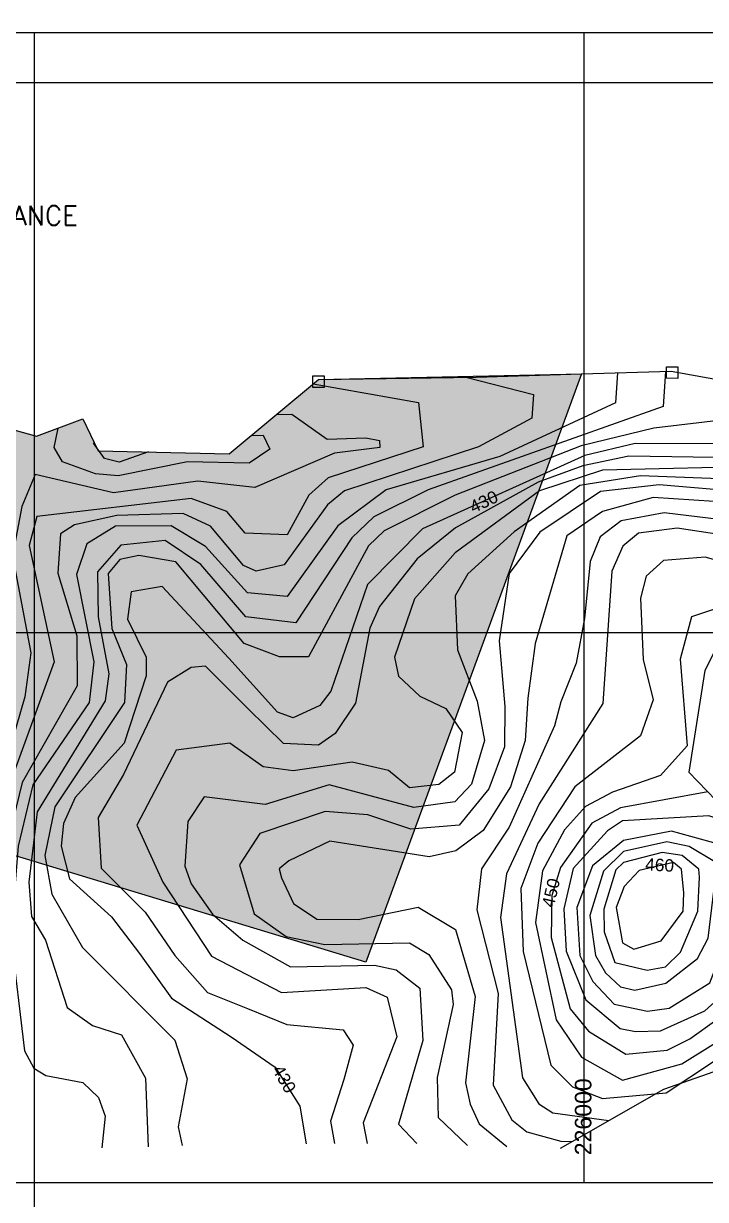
# Model space of a CAD drawing. Header units: metres. Extents: x 218545 to 227455, y 1543467 to 1556082.
# Drawn here: x 224981 to 226221, y 1548669 to 1550808 of the extents above; entities that cross this region are included whole.
import ezdxf

# ---------------------------------------------------------------- set-up
doc = ezdxf.new("R2010")
doc.units = ezdxf.units.M
doc.header["$MEASUREMENT"] = 0
for name, color, linetype in [('10 M CONTOUR', 20, 'Continuous'), ('2 M CONTOUR', 33, 'Continuous'), ('CONTEXT', 200, 'Continuous'), ('GRID', 250, 'Continuous'), ('IMAGE', 7, 'Continuous'), ('STONES', 5, 'Continuous'), ('SUB STATION', 92, 'Continuous'), ('VILLAGE BOUNDARY', 6, 'Continuous')]:
    doc.layers.add(name, color=color, linetype=linetype)
doc.layers.add('AGRICULTURAL UNIVERSITY', color=7, linetype='Continuous', true_color=0xdfb3ff)
doc.styles.add('ROMANS', font='romans')
doc.styles.get("Standard").update_dxf_attribs({"font": 'arial.ttf'})

msp = doc.modelspace()

# ---------------------------------------------------------------- hatches: boundary and pattern name
at = {"layer": 'AGRICULTURAL UNIVERSITY'}
h = msp.add_hatch(color=256, dxfattribs=at)
h.dxf.hatch_style = 1
h.paths.add_polyline_path([(224318.05295, 1550007.2974), (224323.21959, 1550005.73319), (224339.28366, 1550007.23778), (224348.31961, 1550018.77313), (224371.41166, 1550019.27468), (224381.95365, 1550013.25626), (224409.88247, 1550019.2681), (224421.3582, 1550018.27109), (224445.30726, 1550011.2924), (224457.28192, 1550022.25893), (224456.78298, 1550032.72705), (224467.26072, 1550032.72705), (224479.73418, 1550020.26504), (224489.21404, 1550018.76956), (224504.1823, 1550021.26199), (224512.6643, 1550021.26199), (224526.13576, 1550017.77262), (224541.60283, 1550014.78172), (224551.08269, 1550020.26504), (224559.06575, 1550032.22858), (224567.04882, 1550041.20122), (224575.53081, 1550041.69969), (224583.51388, 1550034.72094), (224592.99374, 1550024.75136), (224629.91533, 1550025.74831), (224639.89413, 1550036.7149), (224644.38466, 1550059.64496), (224651.13118, 1550122.62526), (224657.08197, 1550157.30622), (224663.03288, 1550174.64672), (224661.54518, 1550195.45531), (224662.04099, 1550210.31859), (224668.98366, 1550226.17273), (224677.60626, 1550246.01994), (224691.40679, 1550275.56532), (224696.33551, 1550298.21682), (224696.33551, 1550319.391), (224703.72872, 1550344.99696), (224716.54348, 1550388.3302), (224734.59702, 1550429.34077), (224748.42977, 1550453.95461), (224750.70091, 1550462.33937), (224749.72424, 1550466.1419), (224862.5217, 1550457.87714), (224458.19331, 1550628.2361), (224388.32401, 1550464.66833), (224421.34014, 1550454.23287), (224420.40578, 1550418.15116), (224420.95624, 1550363.39116), (224468.29732, 1550338.18762), (224490.68118, 1550319.25765), (224457.23409, 1550196.0723), (224401.77401, 1550223.44981), (224378.19042, 1550214.96498), (224350.87333, 1550242.72386), (224298.08116, 1550268.28642)])
h.paths.add_polyline_path([(224824.30944, 1549358.41071), (224819.38692, 1549338.73877), (225603.65371, 1549101.04539), (225995.87307, 1550170.67531), (225517.24849, 1550160.42817), (225354.61474, 1550025.22241), (225116.27698, 1550030.77146), (225088.46519, 1550088.49211), (225004.08419, 1550057.11479), (224936.52323, 1550076.13524), (224877.02369, 1550084.88121), (224867.05414, 1550092.08612), (224864.57204, 1550063.5067), (224852.71899, 1549951.00579), (224854.9227, 1549890.74694), (224861.27408, 1549875.94077), (224868.15471, 1549859.01952), (224873.44749, 1549842.09822), (224867.09623, 1549818.30261), (224871.88409, 1549750.056), (224874.51429, 1549711.68952), (224860.83693, 1549671.22076), (224853.4722, 1549643.89129), (224864.51923, 1549637.0589), (224875.0404, 1549636.00773), (224877.6706, 1549621.81741), (224863.99324, 1549604.99925), (224852.4201, 1549590.80887), (224852.16595, 1549544.63134), (224838.39781, 1549453.62669)])
h.paths.add_polyline_path([(224551.96522, 1549418.84105), (224565.91815, 1549458.67327), (224580.97629, 1549552.69966), (224565.91815, 1549601.5934), (224560.27134, 1549674.93398), (224571.56497, 1549712.54454), (224594.15211, 1549770.84089), (224599.64753, 1549848.6897), (224595.54668, 1549865.07813), (224583.24399, 1549872.81711), (224575.04216, 1549877.82468), (224553.62639, 1549876.91421), (224541.3237, 1549872.36185), (224526.74278, 1549861.43625), (224508.51662, 1549845.04782), (224486.18949, 1549836.39837), (224467.50758, 1549831.84601), (224445.63619, 1549817.73372), (224418.29696, 1549817.27852), (224399.15943, 1549838.21931), (224385.9455, 1549853.242), (224387.76812, 1549872.36185), (224395.5142, 1549887.3846), (224426.49867, 1549905.13877), (224448.37018, 1549906.04924), (224474.79817, 1549899.67594), (224498.03655, 1549892.84743), (224511.7061, 1549891.93696), (224521.27493, 1549897.85499), (224530.38801, 1549903.31783), (224539.95671, 1549905.13877), (224571.85255, 1549905.13877), (224581.42138, 1549898.76547), (224615.59545, 1549892.84743), (224634.27723, 1549892.84743), (224635.1886, 1549902.40735), (224632.45461, 1549913.33295), (224634.73298, 1549933.36327), (224625.6199, 1549945.1994), (224617.87369, 1549948.84123), (224592.35707, 1549935.63948), (224575.04216, 1549937.00516), (224544.96894, 1549931.54233), (224535.85586, 1549923.80335), (224524.92016, 1549906.50445), (224511.25048, 1549897.85499), (224502.59303, 1549903.31783), (224502.13741, 1549909.23586), (224504.87139, 1549917.43011), (224506.69401, 1549926.53476), (224499.40342, 1549931.54233), (224472.72362, 1549926.68377), (224452.34409, 1549933.01824), (224426.53014, 1549941.16251), (224385.77109, 1549950.66414), (224346.37083, 1549951.11664), (224323.01828, 1549942.41105), (224328.49437, 1549870.85007), (224336.53651, 1549748.4471), (224539.52134, 1549422.52681)])

# ---------------------------------------------------------------- linework, layer by layer
at = {"layer": '10 M CONTOUR'}
for points in [[(225507.64941, 1550152.44796, -1049.86579), (225699.07869, 1550118.19632, -1049.86579), (225707.58469, 1550037.66532, -1049.86579), (225534.77069, 1549981.63532, -1049.86579), (225499.72669, 1549949.72032, -1049.86579), (225460.07169, 1549877.85932, -1049.86579), (225383.79769, 1549881.06532, -1049.86579), (225350.35569, 1549920.45132, -1049.86579), (225285.41069, 1549943.82132, -1049.86579), (225004.87969, 1549911.04532, -1049.86579), (224991.04569, 1549858.35532, -1049.86579), (225036.29069, 1549647.18232, -1049.86579), (224953.62569, 1549420.28732, -1049.86579), (224912.95369, 1549249.27232, -1049.86579), (224828.25069, 1549043.71332, -1049.86579), (224827.01599, 1549038.09228, -1049.86579)], [(226289.57869, 1550043.37832, -1039.86579), (226093.54469, 1550043.77432, -1039.86579), (226001.97769, 1550022.28432, -1039.86579), (225706.67669, 1549888.58932, -1039.86579), (225606.13969, 1549787.53132, -1039.86579), (225539.92369, 1549593.63332, -1039.86579), (225519.69569, 1549567.62832, -1039.86579), (225471.36369, 1549545.30032, -1039.86579), (225442.60569, 1549555.55432, -1039.86579), (225353.82769, 1549653.74132, -1039.86579), (225233.03653, 1549783.78854, -1039.86579), (225176.28809, 1549774.12443, -1039.86579), (225169.72869, 1549724.43732, -1039.86579), (225203.68369, 1549655.14432, -1039.86579), (225203.75269, 1549621.73032, -1039.86579), (225163.69569, 1549498.80632, -1039.86579), (225074.39769, 1549400.43732, -1039.86579), (225053.54369, 1549352.79532, -1039.86579), (225049.04069, 1549311.72032, -1039.86579), (225063.97769, 1549252.55432, -1039.86579), (225140.58941, 1549183.32596, -1039.86579), (225191.48069, 1549116.87932, -1039.86579), (225249.62969, 1549035.64732, -1039.86579), (225358.62569, 1548965.16232, -1039.86579), (225438.33398, 1548910.18078, -1039.86579), (225483.11069, 1548838.98532, -1039.86579), (225494.6393, 1548770.69656, -1039.86579)], [(226347.73869, 1549931.16732, -1029.86579), (226126.38269, 1549945.67132, -1029.86579), (226033.85269, 1549920.53232, -1029.86579), (225969.21069, 1549875.88832, -1029.86579), (225911.24763, 1549680.03065, -1029.86579), (225897.89369, 1549580.93632, -1029.86579), (225892.94369, 1549503.61932, -1029.86579), (225866.32969, 1549419.83032, -1029.86579), (225816.55469, 1549340.03332, -1029.86579), (225767.06969, 1549303.43532, -1029.86579), (225718.45969, 1549292.27532, -1029.86579), (225537.81669, 1549320.88632, -1029.86579), (225463.48669, 1549285.36232, -1029.86579), (225445.99669, 1549270.43932, -1029.86579), (225449.84669, 1549254.51732, -1029.86579), (225471.70169, 1549207.66032, -1029.86579), (225514.35169, 1549178.77932, -1029.86579), (225589.52769, 1549178.39132, -1029.86579), (225698.73669, 1549200.98832, -1029.86579), (225766.35069, 1549160.55132, -1029.86579), (225802.39169, 1549038.22432, -1029.86579), (225784.54169, 1548881.40232, -1029.86579), (225793.34669, 1548842.57632, -1029.86579), (225809.32069, 1548807.17932, -1029.86579), (225859.77713, 1548765.49639, -1029.86579)], [(226225.27385, 1549410.71553, -1019.86579), (226066.70369, 1549381.26632, -1019.86579), (226014.76369, 1549353.82632, -1019.86579), (225957.80269, 1549273.01432, -1019.86579), (225941.94369, 1549221.84932, -1019.86579), (225940.67869, 1549145.62732, -1019.86579), (225975.29869, 1549015.75232, -1019.86579), (226008.32069, 1548975.68132, -1019.86579), (226076.16469, 1548933.76732, -1019.86579), (226151.61569, 1548940.86732, -1019.86579), (226192.99469, 1548961.34132, -1019.86579), (226242.15879, 1548996.86106, -1019.86579)], [(226182.10269, 1549227.03832, -1009.86579), (226177.70469, 1549269.79732, -1009.86579), (226163.08469, 1549282.00732, -1009.86579), (226100.57169, 1549267.84532, -1009.86579), (226073.12069, 1549238.43432, -1009.86579), (226059.07269, 1549200.26132, -1009.86579), (226070.07969, 1549135.75032, -1009.86579), (226090.66869, 1549124.28932, -1009.86579), (226140.65869, 1549139.79032, -1009.86579), (226180.37869, 1549193.36532, -1009.86579), (226182.10269, 1549227.03832, -1009.86579)]]:
    msp.add_polyline3d(points, dxfattribs=at)
at = {"layer": '2 M CONTOUR'}
for points in [[(226061.10549, 1550172.52778, -1045.86579), (226057.60644, 1550117.58707, -1045.86579), (225847.04569, 1550020.48232, -1045.86579), (225640.32969, 1549959.57132, -1045.86579), (225552.58069, 1549894.37832, -1045.86579), (225460.32869, 1549765.67132, -1045.86579), (225388.20169, 1549772.50232, -1045.86579), (225311.51269, 1549856.69132, -1045.86579), (225249.36369, 1549894.07532, -1045.86579), (225147.74869, 1549893.54032, -1045.86579), (225096.03078, 1549861.55879, -1045.86579), (225077.18269, 1549805.90632, -1045.86579), (225108.23769, 1549646.73732, -1045.86579), (225100.16169, 1549572.70832, -1045.86579), (224997.28669, 1549423.57432, -1045.86579), (224970.77569, 1549311.89232, -1045.86579), (224957.50869, 1549148.31732, -1045.86579), (224982.62869, 1548939.39832, -1045.86579), (224999.09069, 1548908.44232, -1045.86579), (225021.19869, 1548894.70732, -1045.86579), (225088.73569, 1548881.92832, -1045.86579), (225117.21769, 1548854.79132, -1045.86579), (225129.24369, 1548820.63832, -1045.86579), (225122.80734, 1548763.38667, -1045.86579)], [(226148.22054, 1550175.00167, -1043.86579), (226144.11685, 1550111.15532, -1043.86579), (225716.86069, 1549959.53932, -1043.86579), (225618.16969, 1549910.48432, -1043.86579), (225577.98169, 1549872.42932, -1043.86579), (225475.9914, 1549718.12876, -1043.86579), (225384.81869, 1549728.93032, -1043.86579), (225303.05469, 1549823.69932, -1043.86579), (225238.28969, 1549867.68232, -1043.86579), (225157.40569, 1549859.25432, -1043.86579), (225115.30669, 1549810.47232, -1043.86579), (225116.20169, 1549728.61532, -1043.86579), (225136.12069, 1549625.14932, -1043.86579), (225128.91369, 1549575.97632, -1043.86579), (225005.13869, 1549374.19132, -1043.86579), (224990.19469, 1549246.44532, -1043.86579), (224995.17469, 1549183.94032, -1043.86579), (225020.68469, 1549140.95632, -1043.86579), (225059.93569, 1549018.22532, -1043.86579), (225105.84769, 1548985.59332, -1043.86579), (225159.01269, 1548968.49032, -1043.86579), (225202.28369, 1548889.82832, -1043.86579), (225207.09995, 1548765.29688, -1043.86579)], [(225785.27996, 1550164.32339, -1047.86579), (225908.34349, 1550132.70577, -1047.86579), (225905.60919, 1550089.73153, -1047.86579), (225808.54969, 1550037.94232, -1047.86579), (225564.52169, 1549958.13532, -1047.86579), (225533.63269, 1549932.37432, -1047.86579), (225454.61369, 1549823.04032, -1047.86579), (225403.91069, 1549811.56532, -1047.86579), (225380.90069, 1549821.92832, -1047.86579), (225320.99869, 1549893.58832, -1047.86579), (225270.79669, 1549916.80232, -1047.86579), (225150.40869, 1549912.87032, -1047.86579), (225073.40569, 1549896.33132, -1047.86579), (225047.95469, 1549879.38732, -1047.86579), (225043.16269, 1549808.18432, -1047.86579), (225077.80169, 1549694.43032, -1047.86579), (225078.45769, 1549603.50832, -1047.86579), (224978.14169, 1549427.50532, -1047.86579), (224871.37069, 1548991.68932, -1047.86579), (224886.36069, 1548922.78932, -1047.86579), (224945.22877, 1548848.26526, -1047.86579)], [(225440.41672, 1550096.55398, -1051.86579), (225468.54569, 1550096.95732, -1051.86579), (225532.75769, 1550051.52132, -1051.86579), (225603.62369, 1550053.94432, -1051.86579), (225627.97869, 1550049.64132, -1051.86579), (225628.56669, 1550036.40932, -1051.86579), (225546.58069, 1550026.36432, -1051.86579), (225401.16469, 1549963.76932, -1051.86579), (225297.81669, 1549975.16532, -1051.86579), (225144.29869, 1549954.02532, -1051.86579), (225001.85369, 1549987.50232, -1051.86579), (224977.40769, 1549929.18432, -1051.86579), (224960.47169, 1549839.61732, -1051.86579), (224993.80269, 1549663.17532, -1051.86579), (224982.75969, 1549583.40732, -1051.86579), (224891.93569, 1549270.42632, -1051.86579), (224815.59972, 1549086.60476, -1051.86579)], [(226265.7288, 1550088.35365, -1041.86579), (226127.09458, 1550071.49366, -1041.86579), (225994.91569, 1550039.68732, -1041.86579), (225765.99669, 1549949.70032, -1041.86579), (225636.93469, 1549885.07332, -1041.86579), (225608.45569, 1549857.66532, -1041.86579), (225499.29269, 1549656.22332, -1041.86579), (225446.52028, 1549655.86271, -1041.86579), (225382.29969, 1549680.13632, -1041.86579), (225257.76369, 1549829.02532, -1041.86579), (225190.23169, 1549840.05832, -1041.86579), (225156.05369, 1549832.77832, -1041.86579), (225134.43169, 1549807.72332, -1041.86579), (225141.09369, 1549707.66132, -1041.86579), (225167.94169, 1549641.84232, -1041.86579), (225164.60869, 1549572.92032, -1041.86579), (225037.60169, 1549383.03532, -1041.86579), (225019.22369, 1549294.64532, -1041.86579), (225032.01869, 1549224.32532, -1041.86579), (225088.10669, 1549127.60032, -1041.86579), (225256.02569, 1548959.04332, -1041.86579), (225278.41869, 1548888.96332, -1041.86579), (225261.90169, 1548801.37532, -1041.86579), (225269.39842, 1548767.56601, -1041.86579)], [(225394.78398, 1550058.61715, -1053.86579), (225416.37169, 1550059.35232, -1053.86579), (225428.70269, 1550033.77332, -1053.86579), (225391.22469, 1550007.94132, -1053.86579), (225278.70669, 1550010.29332, -1053.86579), (225152.59569, 1549985.00732, -1053.86579), (225111.45469, 1549988.96132, -1053.86579), (225051.74369, 1550010.55032, -1053.86579), (225036.56469, 1550036.43432, -1053.86579), (225043.39627, 1550071.7331, -1053.86579)], [(225207.94567, 1550028.6372, -1055.86579), (225154.62669, 1550009.74332, -1055.86579), (225127.71369, 1550016.41932, -1055.86579), (225108.08969, 1550044.45432, -1055.86579), (225109.1564, 1550045.54951, -1055.86579)], [(226276.92869, 1550018.14932, -1037.86579), (226081.61569, 1550021.04032, -1037.86579), (225998.08869, 1550003.23632, -1037.86579), (225916.90869, 1549973.66732, -1037.86579), (225766.40769, 1549890.86832, -1037.86579), (225696.60569, 1549834.46832, -1037.86579), (225628.40469, 1549747.77232, -1037.86579), (225610.53469, 1549708.24232, -1037.86579), (225584.58269, 1549571.84232, -1037.86579), (225547.76469, 1549516.60932, -1037.86579), (225517.42769, 1549495.56232, -1037.86579), (225453.34196, 1549498.65929, -1037.86579), (225389.26469, 1549561.33132, -1037.86579), (225311.63369, 1549638.90532, -1037.86579), (225285.85169, 1549636.84032, -1037.86579), (225242.63569, 1549610.20432, -1037.86579), (225162.27469, 1549442.35032, -1037.86579), (225116.59688, 1549364.1943, -1037.86579), (225121.81969, 1549271.78232, -1037.86579), (225201.62398, 1549191.86292, -1037.86579), (225256.13769, 1549112.94632, -1037.86579), (225315.30869, 1549045.83832, -1037.86579), (225388.18669, 1549016.69732, -1037.86579), (225459.51169, 1548987.68901, -1037.86579), (225562.02869, 1548977.91732, -1037.86579), (225580.50841, 1548949.77163, -1037.86579), (225563.07769, 1548887.45532, -1037.86579), (225539.15669, 1548812.00932, -1037.86579), (225546.63348, 1548770.89516, -1037.86579)], [(226343.96069, 1550002.44832, -1035.86579), (226033.67869, 1549995.40332, -1035.86579), (225919.05469, 1549957.91232, -1035.86579), (225765.58569, 1549845.40032, -1035.86579), (225692.00569, 1549761.38532, -1035.86579), (225655.65069, 1549655.34732, -1035.86579), (225662.79769, 1549620.58132, -1035.86579), (225701.89769, 1549584.49432, -1035.86579), (225748.92069, 1549561.82832, -1035.86579), (225778.88369, 1549518.63832, -1035.86579), (225764.59269, 1549446.26732, -1035.86579), (225736.04369, 1549423.97932, -1035.86579), (225682.91369, 1549417.85732, -1035.86579), (225644.45269, 1549449.29132, -1035.86579), (225578.54669, 1549464.23232, -1035.86579), (225471.08931, 1549448.8137, -1035.86579), (225416.30669, 1549456.19132, -1035.86579), (225355.78162, 1549498.90257, -1035.86579), (225258.31856, 1549486.35399, -1035.86579), (225186.93644, 1549350.13412, -1035.86579), (225234.13869, 1549246.36032, -1035.86579), (225322.54669, 1549111.95532, -1035.86579), (225449.93069, 1549045.50832, -1035.86579), (225603.32769, 1549054.79432, -1035.86579), (225641.99169, 1549037.33432, -1035.86579), (225660.03469, 1548965.10032, -1035.86579), (225598.58469, 1548808.55632, -1035.86579), (225605.63249, 1548771.12051, -1035.86579)], [(226294.87469, 1549977.62032, -1033.86579), (226103.33069, 1549985.00632, -1033.86579), (225992.43669, 1549967.55732, -1033.86579), (225872.96169, 1549883.36832, -1033.86579), (225789.21069, 1549806.86232, -1033.86579), (225765.61369, 1549766.83232, -1033.86579), (225770.4175, 1549668.69139, -1033.86579), (225805.73469, 1549575.52032, -1033.86579), (225819.22969, 1549503.61632, -1033.86579), (225795.46369, 1549424.62932, -1033.86579), (225765.15069, 1549392.35232, -1033.86579), (225690.73569, 1549382.26132, -1033.86579), (225536.69869, 1549423.06632, -1033.86579), (225420.01369, 1549387.73232, -1033.86579), (225309.34969, 1549401.66432, -1033.86579), (225279.24969, 1549356.48532, -1033.86579), (225274.00969, 1549275.44732, -1033.86579), (225285.74169, 1549243.27432, -1033.86579), (225324.51669, 1549187.97532, -1033.86579), (225379.51969, 1549140.91832, -1033.86579), (225466.27469, 1549092.65232, -1033.86579), (225619.14269, 1549095.14632, -1033.86579), (225658.83869, 1549087.01332, -1033.86579), (225701.78569, 1549053.78432, -1033.86579), (225707.14769, 1548958.16732, -1033.86579), (225663.02769, 1548806.59932, -1033.86579), (225696.03688, 1548770.91903, -1033.86579)], [(226293.98669, 1549955.53732, -1031.86579), (226137.04269, 1549968.71432, -1031.86579), (226030.51269, 1549956.60432, -1031.86579), (225919.87469, 1549882.86532, -1031.86579), (225864.15169, 1549807.69532, -1031.86579), (225845.7921, 1549685.22177, -1031.86579), (225856.39269, 1549565.98732, -1031.86579), (225855.85369, 1549492.11532, -1031.86579), (225827.36269, 1549416.29332, -1031.86579), (225773.00269, 1549349.76932, -1031.86579), (225685.10869, 1549342.86232, -1031.86579), (225606.78869, 1549368.46132, -1031.86579), (225529.62669, 1549374.67932, -1031.86579), (225410.32669, 1549334.59022, -1031.86579), (225373.57, 1549278.01099, -1031.86579), (225400.38769, 1549188.83232, -1031.86579), (225458.44969, 1549147.44132, -1031.86579), (225528.80069, 1549133.04032, -1031.86579), (225682.71169, 1549136.17932, -1031.86579), (225717.86769, 1549115.05032, -1031.86579), (225759.29169, 1549050.47532, -1031.86579), (225762.06569, 1549023.75032, -1031.86579), (225732.99169, 1548891.06132, -1031.86579), (225735.06969, 1548818.16232, -1031.86579), (225788.52661, 1548767.85602, -1031.86579)], [(226351.23856, 1549893.20369, -1027.86579), (226145.80269, 1549917.56832, -1027.86579), (226067.97969, 1549903.56232, -1027.86579), (226029.72869, 1549874.43432, -1027.86579), (226011.66469, 1549829.20032, -1027.86579), (226000.88869, 1549725.54132, -1027.86579), (225986.13318, 1549644.69253, -1027.86579), (225958.12269, 1549574.49132, -1027.86579), (225946.53269, 1549530.56932, -1027.86579), (225864.28469, 1549346.13032, -1027.86579), (225813.49469, 1549270.29532, -1027.86579), (225805.35569, 1549196.30432, -1027.86579), (225844.10169, 1549043.69932, -1027.86579), (225835.18069, 1548876.94732, -1027.86579), (225868.73469, 1548814.34932, -1027.86579), (225896.54469, 1548792.20832, -1027.86579), (225958.11169, 1548775.61032, -1027.86579), (225978.87025, 1548774.94075, -1027.86579)], [(226332.03355, 1549854.86789, -1025.86579), (226309.83569, 1549868.95732, -1025.86579), (226169.48069, 1549889.97932, -1025.86579), (226099.51969, 1549880.63732, -1025.86579), (226070.80769, 1549857.30132, -1025.86579), (226050.80669, 1549811.81032, -1025.86579), (226034.36369, 1549570.94032, -1025.86579), (225918.93869, 1549388.49832, -1025.86579), (225859.18169, 1549261.63732, -1025.86579), (225848.11969, 1549181.84832, -1025.86579), (225888.30369, 1548890.62932, -1025.86579), (225917.96569, 1548843.33332, -1025.86579), (225943.62269, 1548826.99632, -1025.86579), (226045.3816, 1548812.76494, -1025.86579)], [(226309.46244, 1549809.81288, -1023.86579), (226308.51369, 1549812.24032, -1023.86579), (226220.96669, 1549836.95732, -1023.86579), (226145.18769, 1549831.24032, -1023.86579), (226113.15469, 1549802.90032, -1023.86579), (226102.75069, 1549762.91532, -1023.86579), (226107.71969, 1549651.38932, -1023.86579), (226125.82069, 1549577.99832, -1023.86579), (226102.9276, 1549512.19406, -1023.86579), (225983.40769, 1549419.70832, -1023.86579), (225916.02769, 1549317.25032, -1023.86579), (225885.54469, 1549234.83732, -1023.86579), (225889.40569, 1549120.27532, -1023.86579), (225939.72669, 1548913.68932, -1023.86579), (225979.53869, 1548874.34532, -1023.86579), (226033.94269, 1548852.93032, -1023.86579), (226149.43369, 1548863.44432, -1023.86579), (226237.46269, 1548921.51232, -1023.86579)], [(226265.92752, 1549722.91126, -1021.86579), (226237.87814, 1549742.44695, -1021.86579), (226195.62369, 1549728.90232, -1021.86579), (226174.91069, 1549651.94532, -1021.86579), (226187.74869, 1549494.11532, -1021.86579), (226139.19628, 1549440.13922, -1021.86579), (226051.90269, 1549410.03832, -1021.86579), (226003.27069, 1549384.04232, -1021.86579), (225965.03469, 1549341.64032, -1021.86579), (225924.65969, 1549267.00532, -1021.86579), (225911.85969, 1549173.12232, -1021.86579), (225949.52269, 1548995.95632, -1021.86579), (225995.69569, 1548928.26532, -1021.86579), (226070.46969, 1548886.62132, -1021.86579), (226178.44569, 1548915.83532, -1021.86579), (226239.58333, 1548953.99178, -1021.86579)], [(226273.58151, 1549355.05063, -1017.86579), (226258.65869, 1549356.49632, -1017.86579), (226245.3573, 1549360.66894, -1017.86579), (226227.47469, 1549366.84532, -1017.86579), (226070.25669, 1549357.66032, -1017.86579), (226043.00869, 1549339.44532, -1017.86579), (225980.44969, 1549271.08332, -1017.86579), (225963.66669, 1549197.93232, -1017.86579), (225967.72669, 1549121.14132, -1017.86579), (226003.38069, 1549032.31532, -1017.86579), (226065.90669, 1548980.10932, -1017.86579), (226093.95169, 1548975.05432, -1017.86579), (226139.16169, 1548976.17532, -1017.86579), (226220.36769, 1549012.11632, -1017.86579), (226243.54682, 1549033.69893, -1017.86579)], [(226274.91169, 1549269.79732, -1015.86579), (226264.80369, 1549309.72432, -1015.86579), (226159.50169, 1549339.31432, -1015.86579), (226072.39169, 1549322.08532, -1015.86579), (226016.00869, 1549275.89232, -1015.86579), (225987.24769, 1549200.05732, -1015.86579), (225992.95569, 1549113.13832, -1015.86579), (226016.41869, 1549065.83132, -1015.86579), (226054.99269, 1549024.38032, -1015.86579), (226115.93169, 1549011.94632, -1015.86579), (226155.16969, 1549017.30332, -1015.86579), (226228.88769, 1549063.50532, -1015.86579), (226264.83169, 1549155.82532, -1015.86579), (226274.91169, 1549269.79732, -1015.86579)], [(226241.56169, 1549269.79732, -1013.86579), (226238.18969, 1549283.11532, -1013.86579), (226191.43269, 1549311.40132, -1013.86579), (226151.01369, 1549319.85032, -1013.86579), (226072.23369, 1549302.12432, -1013.86579), (226035.51269, 1549266.38232, -1013.86579), (226011.13569, 1549185.70832, -1013.86579), (226021.21669, 1549113.18332, -1013.86579), (226039.18869, 1549081.27132, -1013.86579), (226066.49569, 1549055.81332, -1013.86579), (226093.03569, 1549049.74632, -1013.86579), (226149.32369, 1549062.63332, -1013.86579), (226206.51269, 1549107.36632, -1013.86579), (226226.34669, 1549144.45532, -1013.86579), (226241.56169, 1549269.79732, -1013.86579)], [(226210.62369, 1549255.55432, -1011.86579), (226209.15869, 1549269.79732, -1011.86579), (226178.83269, 1549295.12232, -1011.86579), (226142.52669, 1549300.38632, -1011.86579), (226072.07569, 1549282.16432, -1011.86579), (226058.02769, 1549268.49032, -1011.86579), (226036.43269, 1549196.99232, -1011.86579), (226036.99369, 1549156.08432, -1011.86579), (226056.39669, 1549099.98732, -1011.86579), (226115.22369, 1549086.54032, -1011.86579), (226148.82569, 1549092.68032, -1011.86579), (226176.04369, 1549119.34032, -1011.86579), (226207.43869, 1549193.36532, -1011.86579), (226210.62369, 1549255.55432, -1011.86579)]]:
    msp.add_polyline3d(points, dxfattribs=at)
at = {"layer": 'AGRICULTURAL UNIVERSITY', "elevation": -1469.86579}
for points in [[(225995.87307, 1550170.67531), (225823.33255, 1549700.13632), (225603.65371, 1549101.04539), (225385.9423, 1549167.02876), (225000.13969, 1549283.95673), (224689.49004, 1549378.10755)], [(225995.87307, 1550170.67531), (225823.33255, 1549700.13632), (225603.65371, 1549101.04539), (225385.9423, 1549167.02876), (225000.13969, 1549283.95673), (224689.49004, 1549378.10755)], [(224936.52323, 1550076.13524), (225004.08419, 1550057.11479), (225088.46519, 1550088.49211), (225116.27698, 1550030.77146), (225354.61474, 1550025.22241), (225517.24849, 1550160.42817), (225995.87307, 1550170.67531)], [(224936.52323, 1550076.13524), (225004.08419, 1550057.11479), (225088.46519, 1550088.49211), (225116.27698, 1550030.77146), (225354.61474, 1550025.22241), (225517.24849, 1550160.42817), (225995.87307, 1550170.67531)]]:
    msp.add_lwpolyline(points, dxfattribs=at)
at = {"layer": 'GRID', "linetype": 'Continuous'}
for p, q in [((225000.13969, 1550790.51454, -1469.86579), (225000.13969, 1547545.00654, -1469.86579)), ((226000.13969, 1550790.51454, -1469.86579), (226000.13969, 1548700.13632, -1469.86579)), ((219000.13969, 1550700.13632, -1469.86579), (227000.13969, 1550700.13632, -1469.86579)), ((219000.13969, 1549700.13632, -1469.86579), (227000.13969, 1549700.13632, -1469.86579)), ((219000.13969, 1548700.13632, -1469.86579), (227000.13969, 1548700.13632, -1469.86579))]:
    msp.add_line(p, q, dxfattribs=at)
at = {"layer": 'IMAGE', "elevation": -1469.86579}
msp.add_lwpolyline([(224271.66901, 1551934.18903), (226951.34586, 1551934.18903), (226951.34586, 1550790.51454), (224271.66901, 1550790.51454)], close=True, dxfattribs=at)
at = {"layer": 'STONES', "lineweight": 30, "extrusion": (0.009448, 0.010215, 0.999903), "elevation": 17938.31647}
for points in [[(226140.47327, 1550081.24011), (226161.15512, 1550081.0349), (226160.94521, 1550059.88032), (226140.26336, 1550060.08553)], [(225497.0684, 1550064.52171), (225517.75025, 1550064.3165), (225517.54034, 1550043.16192), (225496.85849, 1550043.36714)]]:
    msp.add_lwpolyline(points, close=True, dxfattribs=at)
at = {"layer": 'VILLAGE BOUNDARY', "extrusion": (0.009448, 0.010215, 0.999903), "elevation": 17938.31647}
msp.add_lwpolyline([(223597.56354, 1553322.43942), (223609.02457, 1552910.00505), (223675.1498, 1552358.61453), (223646.47397, 1552180.96409), (223623.22439, 1552041.16071), (223598.31607, 1551840.20734), (223563.95209, 1551551.91416), (223550.43839, 1551431.54133), (223521.83817, 1551206.31871), (223681.96925, 1550986.31346), (223724.34219, 1550927.55755), (223786.37889, 1550843.04487), (224078.13346, 1550702.08254), (224360.20277, 1550561.99563), (224448.38552, 1550525.89358), (224508.36023, 1550500.05958), (224852.71552, 1550355.52573), (224783.63501, 1550165.161), (224808.82881, 1550024.68509), (224867.18215, 1549982.51034), (224926.68351, 1549973.76392), (224994.24565, 1549954.74247), (225078.63344, 1549986.12143), (225106.4409, 1549928.39776), (225344.78877, 1549922.84843), (225507.44283, 1550058.06124), (225794.38931, 1550062.23138), (225986.08976, 1550068.30892), (226148.97936, 1550072.93468), (226455.23444, 1550017.92131), (226210.0883, 1549528.66686), (226181.24477, 1549343.70468), (226230.35832, 1549292.84895), (226267.60754, 1549296.43499), (226252.00345, 1549120.11588), (226233.9141, 1548937.87217), (226231.96733, 1548886.33721), (226226.2685, 1548799.18276), (226135.07989, 1548766.97224), (225946.70216, 1548659.84923)], dxfattribs=at)

# ---------------------------------------------------------------- texts
at = {"layer": 'CONTEXT', "linetype": 'Continuous'}
for s, rotation, p in [('430', 25.33987536, (225799.05591, 1549916.734, -1469.86579)), ('460', 357.15855511, (226111.15733, 1549267.69311, -1009.86579)), ('450', 77.05155866, (225945.24107, 1549199.115, -1019.86579)), ('430', 300.29197891, (225432.03854, 1548905.50069, -1469.86579))]:
    msp.add_text(s, height=22.5, rotation=rotation, dxfattribs=at).set_placement(p)
at = {"layer": 'GRID', "linetype": 'Continuous'}
msp.add_text('226000', height=30, rotation=90, dxfattribs=at).set_placement((226013.68295, 1548749.87421, -1469.86579))
at = {"layer": 'SUB STATION', "style": 'ROMANS'}
msp.add_text('LAND NOT SUITABLE DUE TO SUBMERGANCE', height=35, dxfattribs=at).set_placement((224048.96469, 1550440.90132, -1051.86579))

doc.saveas('drawing.dxf')
